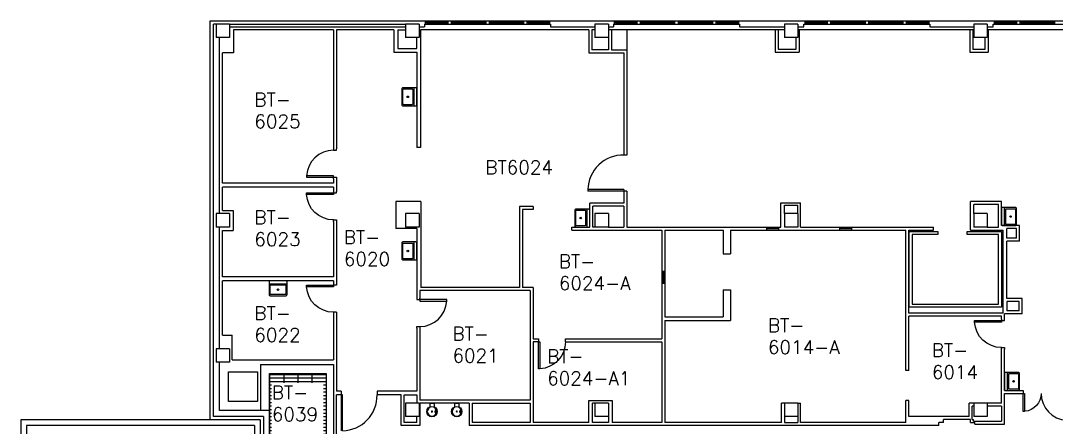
# Model space of a CAD drawing. Extents: x 3661 to 6372, y 18137 to 19582.
# Drawn here: x 3661 to 5042, y 19040 to 19582 of the extents above; entities that cross this region are included whole.
import ezdxf

# ---------------------------------------------------------------- set-up
doc = ezdxf.new("R2010")
doc.units = 0
doc.header["$MEASUREMENT"] = 0
doc.layers.get('0').update_dxf_attribs({"linetype": 'CONTINUOUS'})
for name, color, linetype in [('ARDOOR', 7, 'CONTINUOUS'), ('ARROOMNO', 4, 'CONTINUOUS'), ('ARWALL', 7, 'CONTINUOUS'), ('ARWINDOW', 7, 'CONTINUOUS'), ('COL', 14, 'CONTINUOUS'), ('EQUIP', 30, 'CONTINUOUS'), ('EXWALL', 8, 'CONTINUOUS'), ('EXWINDOW', 8, 'CONTINUOUS'), ('MPFIXTURE', 3, 'CONTINUOUS')]:
    doc.layers.add(name, color=color, linetype=linetype)
doc.styles.add('ROMANS', font='romans.shx', dxfattribs={"height": 18})

# ---------------------------------------------------------------- blocks, each defined once
blk = doc.blocks.new('COL2')
for p, q in [((-0.5, -0.5), (-0.5, 0.5)), ((-0.5, 0.5), (0.5, 0.5)), ((0.5, -0.5), (0.5, 0.5)), ((-0.5, -0.5), (0.5, -0.5))]:
    blk.add_line(p, q)
blk = doc.blocks.new('DRNKFTN')
at = {"layer": 'MPFIXTURE', "linetype": 'CONTINUOUS'}
for p, q in [((4988.9, 18769.7), (4994.3, 18769.7)), ((4988.9, 18765), (4988.9, 18769.7)), ((4994.3, 18769.7), (4994.3, 18764.8)), ((4995.5, 18757.4), (4995.6, 18759.4)), ((4995.5, 18757.4), (4995.6, 18759.4)), ((4995.5, 18757.4), (4995.6, 18759.4)), ((4995.5, 18757.4), (4995.7, 18759.2)), ((4995.6, 18757.6), (4995.5, 18757.4)), ((4995.6, 18757.6), (4995.5, 18757.4))]:
    blk.add_line(p, q, dxfattribs=at)
blk.add_circle((4991.4, 18758.4), 7, dxfattribs=at)
for centre, radius, start, end in [((4991.4, 18758.4), 6.21, 0, 180), ((4991.4, 18758.4), 6.21, 180, 0), ((4991.4, 18758.4), 0.724, 0, 180), ((4991.4, 18758.4), 0.724, 180, 0), ((4992.1, 18758.4), 0, 359.999997222109, 0), ((4996.1, 18758.3), 1.16, 236.6932, 113.3808), ((4996.1, 18758.3), 0.913, 236.6932, 113.3808), ((4996.1, 18758.3), 0.913, 236.6932, 113.3808), ((4996.1, 18758.4), 0.161, 0, 180), ((4996.1, 18758.4), 0.161, 180, 0), ((4996.3, 18758.4), 0, 359.999997222109, 0), ((4997.6, 18758.4), 0, 359.999997222109, 0)]:
    blk.add_arc(centre, radius, start, end, dxfattribs=at)
blk = doc.blocks.new('A$C3684203B')
at = {"layer": 'ARWALL'}
blk.add_blockref('DRNKFTN', (-4984.4, -18751.4), dxfattribs=at)
blk = doc.blocks.new('A$C6FD160A3')
at = {"layer": 'MPFIXTURE'}
for points in [[(0, 18.5), (0, 1.5, 0.414214), (1.5, 0), (22.5, 0, 0.414214), (24, 1.5), (24, 18.5, 0.414214), (22.5, 20), (1.5, 20, 0.414214)], [(22.5, 13.5), (22.5, 2.5, -0.414214), (21.5, 1.5), (2.5, 1.5, -0.414214), (1.5, 2.5), (1.5, 13.5, -0.414214), (2.5, 14.5), (21.5, 14.5, -0.414214)]]:
    blk.add_lwpolyline(points, format="xyb", close=True, dxfattribs=at)
blk.add_lwpolyline([(0, 16), (24, 16)], dxfattribs=at)
for radius in [1, 0.5]:
    blk.add_circle((12, 8), radius, dxfattribs=at)
blk = doc.blocks.new('A$C446F4232')
at = {"rotation": 270}
blk.add_blockref('A$C6FD160A3', (0, 24), dxfattribs=at)
blk = doc.blocks.new('A$C299E7CB0')
blk.add_blockref('A$C446F4232', (0, 0))
blk = doc.blocks.new('A$C252D4D87')
at = {"rotation": 180}
blk.add_blockref('A$C299E7CB0', (20, 24), dxfattribs=at)

msp = doc.modelspace()

# ---------------------------------------------------------------- hatches: boundary and pattern name
at = {"layer": 'EXWALL'}
h = msp.add_hatch(dxfattribs=at)
h.set_pattern_fill('GRATE', color=256, scale=150, style=0)
h.paths.add_polyline_path([(4068.5, 19112.2), (3993, 19112.2), (3993, 18931.3), (4030, 18931.3), (4030, 18923.3), (4068.5, 18923.3)])
h.paths.add_polyline_path([(3995.9, 19015.7), (3995.9, 19099.8), (4065.3, 19099.8), (4065.3, 19015.7)], flags=16)

# ---------------------------------------------------------------- linework, layer by layer
at = {"layer": 'ARDOOR'}
for p, q in [((4465.5, 19357.2), (4417.5, 19357.2)), ((4417.5, 19357.2), (4417.5, 19355.2)), ((4465.5, 19355.2), (4417.5, 19355.2)), ((4465.5, 19357.2), (4465.5, 19355.2)), ((4088.5, 19083.7), (4088.5, 19035.7)), ((4090.5, 19083.7), (4088.5, 19083.7)), ((4090.5, 19035.7), (4090.5, 19083.7))]:
    msp.add_line(p, q, dxfattribs=at)
for points in [[(4078.5, 19411.5), (4078.5, 19409.5), (4082.5, 19409.5), (4082.5, 19411.5)], [(4078.5, 19371.5), (4078.5, 19373.5), (4082.5, 19373.5), (4082.5, 19371.5)], [(4078.5, 19354.7), (4078.5, 19352.7), (4082.5, 19352.7), (4082.5, 19354.7)], [(4078.5, 19314.7), (4078.5, 19316.7), (4082.5, 19316.7), (4082.5, 19314.7)], [(4189.5, 19212.6), (4189.5, 19210.6), (4193.5, 19210.6), (4193.5, 19212.6)], [(4969, 19184.6), (4969, 19182.6), (4973, 19182.6), (4973, 19184.6)], [(4189.5, 19172.6), (4189.5, 19174.6), (4193.5, 19174.6), (4193.5, 19172.6)], [(4969, 19144.6), (4969, 19146.6), (4973, 19146.6), (4973, 19144.6)]]:
    msp.add_lwpolyline(points, dxfattribs=at)
at = {"layer": 'ARDOOR', "flags": 128}
for points in [[(4078.5, 19409.5, 0.39805), (4042.5, 19375.5), (4042.5, 19373.5), (4078.5, 19373.5), (4078.5, 19375.5), (4042.5, 19375.5)], [(4078.5, 19316.7, -0.39805), (4042.5, 19350.7), (4042.5, 19352.7), (4078.5, 19352.7), (4078.5, 19350.7), (4042.5, 19350.7)], [(4078.5, 19193.7, -0.39805), (4042.5, 19227.7), (4042.5, 19229.7), (4078.5, 19229.7), (4078.5, 19227.7), (4042.5, 19227.7)], [(4193.5, 19174.6, 0.39805), (4229.4, 19208.6), (4229.5, 19210.6), (4193.5, 19210.6), (4193.5, 19208.6), (4229.4, 19208.6)], [(4969, 19146.6, -0.39805), (4933, 19180.6), (4933, 19182.6), (4969, 19182.6), (4969, 19180.6), (4933, 19180.6)], [(4387.5, 19154.2, -0.39805), (4353.5, 19118.3), (4351.5, 19118.2), (4351.5, 19154.2), (4353.5, 19154.2), (4353.5, 19118.3)], [(5021.8, 19085.6, -0.390066), (4999.8, 19061.7), (4999.8, 19061.6), (4997.8, 19061.6), (4997.8, 19085.6), (4999.8, 19085.6), (4999.8, 19061.6)], [(5021.8, 19085.6, 0.39805), (5055.8, 19049.6), (5057.8, 19049.6), (5057.8, 19085.6), (5055.8, 19085.6), (5055.8, 19049.6)]]:
    msp.add_lwpolyline(points, format="xyb", dxfattribs=at)
at = {"layer": 'ARDOOR'}
for centre, start, end in [((4464.5, 19356.2), 88.7811, 178.7811), ((4089.5, 19082.7), 271.2189, 1.2189)]:
    msp.add_arc(centre, 47, start, end, dxfattribs=at)
at = {"layer": 'ARWALL'}
for p, q in [((4078.5, 19570.2), (3945, 19570.2)), ((3945, 19570.2), (3945, 19539.6)), ((4078.5, 19570.2), (4078.5, 19411.5)), ((4159, 19570.2), (4082.5, 19570.2)), ((4082.5, 19570.2), (4082.5, 19411.5)), ((4159, 19570.2), (4159, 19540.2)), ((4164, 19570.2), (4174.5, 19570.2)), ((4164, 19570.2), (4164, 19545.2)), ((4419, 19570.2), (4194.5, 19570.2)), ((4194.5, 19570.2), (4194.5, 19413.2)), ((4419, 19570.2), (4419, 19539.3)), ((4423, 19570.2), (4423, 19543.3)), ((4427, 19570.2), (4423, 19570.2)), ((4679.5, 19570.2), (4445, 19570.2)), ((4449, 19570.2), (4449, 19543.3)), ((4469.5, 19570.2), (4469.5, 19543.3)), ((4667.2, 19570.2), (4667.2, 19540.2)), ((4671.2, 19570.2), (4671.2, 19544.2)), ((4932, 19570.2), (4697.5, 19570.2)), ((4699.1, 19570.2), (4699.1, 19540.2)), ((4926.7, 19570.2), (4926.7, 19540.2)), ((4930.7, 19570.2), (4930.7, 19544.2)), ((5083.5, 19570.2), (4950, 19570.2)), ((4951, 19570.2), (4951, 19540.2)), ((4189.5, 19545.2), (4189.5, 19559.7)), ((4445, 19559.7), (4445, 19543.3)), ((4695.1, 19544.2), (4695.1, 19559.7)), ((4947, 19544.2), (4947, 19559.7)), ((3945, 19539.6), (3930.5, 19539.6)), ((3930.5, 19365.5), (3930.5, 19539.6)), ((4159, 19540.2), (4189.5, 19540.2)), ((4164, 19545.2), (4189.5, 19545.2)), ((4189.5, 19540.2), (4189.5, 19413.2)), ((4419, 19539.3), (4465.5, 19539.3)), ((4445, 19543.3), (4423, 19543.3)), ((4449, 19543.3), (4469.5, 19543.3)), ((4465.5, 19539.3), (4465.5, 19403.2)), ((4469.5, 19543.3), (4469.5, 19403.2)), ((4667.2, 19540.2), (4699.1, 19540.2)), ((4671.2, 19544.2), (4695.1, 19544.2)), ((4926.7, 19540.2), (4951, 19540.2)), ((4930.7, 19544.2), (4947, 19544.2)), ((4194.5, 19413.2), (4189.5, 19413.2)), ((4469.5, 19403.2), (4465.5, 19403.2)), ((4078.5, 19371.5), (4078.5, 19365.5)), ((4082.5, 19371.5), (4082.5, 19354.7)), ((4078.5, 19365.5), (3930.5, 19365.5)), ((4078.5, 19360.5), (3930.5, 19360.5)), ((3930.5, 19329.5), (3930.5, 19360.5)), ((4078.5, 19360.5), (4078.5, 19354.7)), ((4469.5, 19355.2), (4465.5, 19355.2)), ((4465.5, 19355.2), (4465.5, 19339.2)), ((4469.5, 19355.2), (4469.5, 19307.2)), ((4194.7, 19341.2), (4161.7, 19341.2)), ((4161.7, 19341.2), (4161.7, 19305.2)), ((4194.7, 19341.2), (4194.7, 19226.6)), ((4969, 19341.2), (4927.7, 19341.2)), ((4927.7, 19303.2), (4927.7, 19341.2)), ((4969, 19309.2), (4969, 19341.2)), ((3930.5, 19329.5), (3944.5, 19329.5)), ((3944.5, 19329.5), (3944.5, 19302.5)), ((4344.5, 19334.6), (4326.5, 19334.6)), ((4326.5, 19334.6), (4326.5, 19226.6)), ((4344.5, 19330.6), (4330.5, 19330.6)), ((4330.5, 19330.6), (4330.5, 19226.6)), ((4344.5, 19334.6), (4344.5, 19330.6)), ((4465.5, 19339.2), (4420, 19339.2)), ((4420, 19307.2), (4420, 19339.2)), ((4465.5, 19335.2), (4424, 19335.2)), ((4424, 19307.2), (4424, 19335.2)), ((4465.5, 19335.2), (4465.5, 19307.2)), ((4674.6, 19339.7), (4700.8, 19339.7)), ((4674.6, 19307.2), (4674.6, 19339.7)), ((4679.5, 19336.2), (4697.5, 19336.2)), ((4679.5, 19325.2), (4679.5, 19336.2)), ((4697.5, 19325.2), (4697.5, 19336.2)), ((4700.8, 19307.2), (4700.8, 19339.7)), ((4965, 19337.2), (4932, 19337.2)), ((4932, 19325.2), (4932, 19337.2)), ((4965, 19307.2), (4965, 19337.2)), ((4078.5, 19314.7), (4078.5, 19240.7)), ((4082.5, 19314.7), (4082.5, 19229.7)), ((3930.5, 19302.5), (3944.5, 19302.5)), ((3930.5, 19240.7), (3930.5, 19302.5)), ((4189.5, 19305.2), (4161.7, 19305.2)), ((4189.5, 19305.2), (4189.5, 19212.6)), ((4396, 19303.2), (4396, 19307.2)), ((4396, 19307.2), (4420, 19307.2)), ((4396, 19303.2), (4516, 19303.2)), ((4427, 19307.2), (4424, 19307.2)), ((4445, 19307.2), (4465.5, 19307.2)), ((4469.5, 19307.2), (4674.6, 19307.2)), ((4516, 19303.2), (4516, 19158.2)), ((4520, 19303.2), (4598, 19303.2)), ((4520, 19303.2), (4520, 19187.7)), ((4598, 19303.2), (4598, 19271.5)), ((4607.8, 19303.2), (4841.5, 19303.2)), ((4607.8, 19303.2), (4607.8, 19271.5)), ((4700.8, 19307.2), (4878.5, 19307.2)), ((4841.5, 19116.2), (4841.5, 19303.2)), ((4845.5, 19303.2), (4878.5, 19303.2)), ((4845.5, 19192.6), (4845.5, 19303.2)), ((4878.5, 19303.2), (4878.5, 19307.2)), ((4927.7, 19303.2), (4971, 19303.2)), ((4950, 19307.2), (4965, 19307.2)), ((4993, 19309.2), (4969, 19309.2)), ((4971, 19192.6), (4971, 19303.2)), ((4989, 19305.2), (4976, 19305.2)), ((4976, 19292.5), (4976, 19305.2)), ((4989, 19292.5), (4989, 19305.2)), ((4993, 19288.5), (4993, 19309.2)), ((4989, 19292.5), (4976, 19292.5)), ((4976, 19212.1), (4976, 19288.5)), ((4993, 19288.5), (4976, 19288.5)), ((4598, 19271.5), (4607.8, 19271.5)), ((4078.5, 19240.7), (3930.5, 19240.7)), ((4078.5, 19235.7), (3930.5, 19235.7)), ((3930.5, 19163), (3930.5, 19235.7)), ((4078.5, 19235.7), (4078.5, 19229.7)), ((4082.5, 19229.7), (4078.5, 19229.7)), ((4340.5, 19222.6), (4193.5, 19222.6)), ((4193.5, 19222.6), (4193.5, 19212.6)), ((4326.5, 19226.6), (4194.7, 19226.6)), ((4344.5, 19226.6), (4330.5, 19226.6)), ((4340.5, 19222.6), (4340.5, 19076.6)), ((4344.5, 19226.6), (4344.5, 19158.2)), ((4598, 19223.5), (4598, 19187.7)), ((4598, 19223.5), (4607.8, 19223.5)), ((4607.8, 19223.5), (4607.8, 19182.7)), ((4996.5, 19212.1), (4976, 19212.1)), ((4992.5, 19208.1), (4976, 19208.1)), ((4976, 19208.1), (4976, 19195.6)), ((4992.5, 19195.6), (4992.5, 19208.1)), ((4996.5, 19191.6), (4996.5, 19212.1)), ((4078.5, 19193.7), (4078.5, 19130.2)), ((4082.5, 19193.7), (4078.5, 19193.7)), ((4082.5, 19193.7), (4082.5, 19088.7)), ((4971, 19192.6), (4845.5, 19192.6)), ((4973, 19184.6), (4973, 19191.6)), ((4996.5, 19191.6), (4973, 19191.6)), ((4992.5, 19195.6), (4976, 19195.6)), ((4520, 19187.7), (4598, 19187.7)), ((4520, 19182.7), (4607.8, 19182.7)), ((4520, 19182.7), (4520, 19046.6)), ((4969, 19188.6), (4845.5, 19188.6)), ((4845.5, 19116.2), (4845.5, 19188.6)), ((4969, 19184.6), (4969, 19188.6)), ((3930.5, 19163), (3943.5, 19163)), ((3943.5, 19130.2), (3943.5, 19163)), ((4189.5, 19172.6), (4189.5, 19088.7)), ((4193.5, 19172.6), (4193.5, 19076.6)), ((4344.5, 19158.2), (4351.5, 19158.2)), ((4344.5, 19154.2), (4344.5, 19046.6)), ((4351.5, 19154.2), (4344.5, 19154.2)), ((4351.5, 19158.2), (4351.5, 19154.2)), ((4387.5, 19158.2), (4516, 19158.2)), ((4387.5, 19154.2), (4387.5, 19158.2)), ((4387.5, 19154.2), (4516, 19154.2)), ((4516, 19154.2), (4516, 19046.6)), ((4969, 19072.7), (4969, 19144.6)), ((4973, 19089.6), (4973, 19144.6)), ((3943.5, 19130.2), (4078.5, 19130.2)), ((4845.5, 19116.2), (4841.5, 19116.2)), ((4088.5, 19088.7), (4082.5, 19088.7)), ((4088.5, 19083.7), (4082.5, 19083.7)), ((4082.5, 18916.3), (4082.5, 19083.7)), ((4088.5, 19088.7), (4088.5, 19083.7)), ((4189.5, 19088.7), (4136.5, 19088.7)), ((4136.5, 19088.7), (4136.5, 19083.7)), ((4168.5, 19083.7), (4136.5, 19083.7)), ((4168.5, 19042.6), (4168.5, 19083.7)), ((4172.5, 19083.7), (4189.5, 19083.7)), ((4172.5, 19046.6), (4172.5, 19083.7)), ((4189.5, 19083.7), (4189.5, 19072.7)), ((4973, 19089.6), (4997.8, 19089.6)), ((4973, 19085.6), (4997.8, 19085.6)), ((4973, 19044.6), (4973, 19085.6)), ((4997.8, 19089.6), (4997.8, 19085.6)), ((4340.5, 19076.6), (4193.5, 19076.6)), ((4259.5, 19072.6), (4193.5, 19072.6)), ((4193.5, 19072.6), (4193.5, 19042.6)), ((4259.5, 19072.6), (4259.5, 19042.6)), ((4263.5, 19072.6), (4340.5, 19072.6)), ((4263.5, 19072.6), (4263.5, 19046.6)), ((4340.5, 19072.6), (4340.5, 19046.6)), ((4418.8, 19076.3), (4449.8, 19076.3)), ((4418.8, 19046.6), (4418.8, 19076.3)), ((4427, 19072.7), (4423.7, 19072.7)), ((4423.7, 19046.6), (4423.7, 19072.7)), ((4449.8, 19076.3), (4449.8, 19046.6)), ((4679.5, 19072.7), (4675.5, 19072.7)), ((4675.5, 19046.6), (4675.5, 19072.7)), ((4697.5, 19072.7), (4701.2, 19072.7)), ((4701.2, 19046.6), (4701.2, 19072.7)), ((4845.5, 19076.2), (4841.5, 19076.2)), ((4841.5, 19046.6), (4841.5, 19076.2)), ((4845.5, 19054.6), (4845.5, 19076.2)), ((4932, 19072.7), (4926, 19072.7)), ((4926, 19054.6), (4926, 19072.7)), ((4932, 19068.7), (4930, 19068.7)), ((4930, 19050.6), (4930, 19068.7)), ((4969, 19072.7), (4950, 19072.7)), ((4969, 19068.7), (4950, 19068.7)), ((4969, 19068.7), (4969, 19048.6)), ((4189.5, 19046.6), (4189.5, 19054.7)), ((4445, 19054.7), (4445, 19046.6)), ((4679.5, 19054.7), (4679.5, 19046.6)), ((4697.5, 19054.7), (4697.5, 19046.6)), ((4926, 19054.6), (4845.5, 19054.6)), ((4193.5, 19042.6), (4168.5, 19042.6)), ((4189.5, 19046.6), (4172.5, 19046.6)), ((4885.5, 19042.6), (4259.5, 19042.6)), ((4340.5, 19046.6), (4263.5, 19046.6)), ((4418.8, 19046.6), (4344.5, 19046.6)), ((4445, 19046.6), (4423.7, 19046.6)), ((4516, 19046.6), (4449.8, 19046.6)), ((4675.5, 19046.6), (4520, 19046.6)), ((4679.5, 19046.6), (4697.5, 19046.6)), ((4841.5, 19046.6), (4701.2, 19046.6)), ((4885.5, 19042.6), (4885.5, 19046.6)), ((4891.5, 19046.6), (4885.5, 19046.6)), ((4927.5, 19050.6), (4891.5, 19050.6)), ((4891.5, 19046.6), (4891.5, 19050.6)), ((4927.5, 19046.6), (4927.5, 19050.6)), ((4927.5, 19046.6), (4933.5, 19046.6)), ((4930, 19050.6), (4931.5, 19050.6)), ((4931.5, 19048.6), (4931.5, 19050.6)), ((4931.5, 19048.6), (4969, 19048.6)), ((4933.5, 19044.6), (4933.5, 19046.6)), ((4933.5, 19044.6), (4973, 19044.6))]:
    msp.add_line(p, q, dxfattribs=at)
at = {"layer": 'ARWINDOW'}
for p, q in [((4656.3, 19303.2), (4656.3, 19307.2)), ((4656.3, 19305.2), (4672.3, 19305.2)), ((4672.3, 19303.2), (4672.3, 19307.2)), ((4753.6, 19303.2), (4753.6, 19307.2)), ((4753.6, 19305.2), (4769.6, 19305.2)), ((4769.6, 19303.2), (4769.6, 19307.2)), ((4520, 19248.2), (4516, 19248.2)), ((4517.5, 19247.2), (4517.5, 19248.2)), ((4517.5, 19247.2), (4517.5, 19233.2)), ((4518.5, 19247.2), (4517.5, 19247.2)), ((4518.5, 19247.2), (4518.5, 19248.2)), ((4518.5, 19247.2), (4518.5, 19233.2)), ((4520, 19232.2), (4516, 19232.2)), ((4517.5, 19232.2), (4517.5, 19233.2)), ((4518.5, 19233.2), (4517.5, 19233.2)), ((4518.5, 19232.2), (4518.5, 19233.2))]:
    msp.add_line(p, q, dxfattribs=at)
at = {"layer": 'EQUIP'}
msp.add_lwpolyline([(4923, 19301.2), (4969, 19301.2), (4969, 19200.6), (4846, 19200.6), (4846, 19301.2), (4884, 19301.2), (4884, 19297.2), (4850, 19297.2), (4850, 19204.6), (4965, 19204.6), (4965, 19297.2), (4923, 19297.2)], close=True, dxfattribs=at)
at = {"layer": 'EXWALL'}
for p, q in [((3914, 19582.2), (6119.5, 19582.2)), ((3914, 19050.2), (3914, 19582.2)), ((3918.5, 19054.7), (3918.5, 19577.7)), ((3922, 19577.7), (3918.5, 19577.7)), ((3940, 19577.7), (4174.5, 19577.7)), ((4199.8, 19577.7), (4367.8, 19577.7)), ((4199.8, 19577.7), (4199.8, 19574.2)), ((4367.8, 19577.7), (4367.8, 19574.2)), ((4451.7, 19577.7), (4619.7, 19577.7)), ((4451.7, 19577.7), (4451.7, 19574.2)), ((4619.7, 19577.7), (4619.7, 19574.2)), ((4705.5, 19577.7), (4873.5, 19577.7)), ((4705.5, 19574.2), (4705.5, 19577.7)), ((4873.5, 19577.7), (4873.5, 19574.2)), ((4958, 19577.7), (5075.5, 19577.7)), ((4958, 19574.2), (4958, 19577.7)), ((3940, 19574.2), (4174.5, 19574.2)), ((4192.5, 19574.2), (4199.8, 19574.2)), ((4367.8, 19574.2), (4427, 19574.2)), ((4445, 19574.2), (4451.7, 19574.2)), ((4619.7, 19574.2), (4679.5, 19574.2)), ((4697.5, 19574.2), (4705.5, 19574.2)), ((4873.5, 19574.2), (4932, 19574.2)), ((4950, 19574.2), (4958, 19574.2)), ((3926.5, 19325.2), (3926.5, 19559.7)), ((3926.5, 19145), (3926.5, 19307.2)), ((3926.5, 19062.7), (3926.5, 19127)), ((3981, 19124.2), (4078.5, 19124.2)), ((3981, 19124.2), (3981, 19096.2)), ((4078.5, 19124.2), (4078.5, 18918.3)), ((3938.5, 19074.7), (3938.5, 19114.2)), ((3938.5, 19114.2), (3977, 19114.2)), ((3977, 19114.2), (3977, 19074.7)), ((3993, 19112.2), (4068.5, 19112.2)), ((3993, 19112.2), (3993, 19062.7)), ((4068.5, 19112.2), (4068.5, 18923.3)), ((3981, 19096.2), (3981, 19062.7)), ((3977, 19074.7), (3938.5, 19074.7)), ((3985, 19054.7), (3918.5, 19054.7)), ((3993, 19062.7), (3926.5, 19062.7)), ((3985, 19054.7), (3985, 18666.2)), ((3993, 19062.7), (3993, 18678.2)), ((3914, 19050.2), (3661.5, 19050.2)), ((3661.5, 19050.2), (3661.5, 18902.2)), ((3669, 19042.7), (3669, 18904.2)), ((3973, 19042.7), (3669, 19042.7)), ((3980.5, 19050.2), (3914, 19050.2)), ((3973, 19042.7), (3973, 18669.2)), ((3980.5, 19050.2), (3980.5, 18661.7))]:
    msp.add_line(p, q, dxfattribs=at)
msp.add_lwpolyline([(3993, 19112.2), (4068.5, 19112.2), (4068.5, 18923.3), (4030, 18923.3), (4030, 18931.3), (3993, 18931.3), (3993, 19112.2)], dxfattribs=at)
at = {"layer": 'EXWINDOW'}
for p, q in [((4201.3, 19577.7), (4201.3, 19582.2)), ((4201.3, 19577.7), (4201.3, 19582.2)), ((4202.3, 19580.5), (4201.3, 19580.5)), ((4202.3, 19579.5), (4201.3, 19579.5)), ((4202.3, 19579.5), (4202.3, 19580.5)), ((4202.3, 19580.5), (4229.8, 19580.5)), ((4202.3, 19579.5), (4229.8, 19579.5)), ((4229.8, 19580.5), (4229.8, 19579.5)), ((4229.8, 19580.5), (4230.8, 19580.5)), ((4229.8, 19579.5), (4230.8, 19579.5)), ((4230.8, 19582.2), (4230.8, 19577.7)), ((4235.8, 19577.7), (4235.8, 19582.2)), ((4236.8, 19580.5), (4235.8, 19580.5)), ((4236.8, 19579.5), (4235.8, 19579.5)), ((4236.8, 19580.5), (4280.3, 19580.5)), ((4236.8, 19579.5), (4236.8, 19580.5)), ((4236.8, 19579.5), (4280.3, 19579.5)), ((4280.3, 19580.5), (4280.3, 19579.5)), ((4280.3, 19580.5), (4281.3, 19580.5)), ((4280.3, 19579.5), (4281.3, 19579.5)), ((4281.3, 19582.2), (4281.3, 19577.7)), ((4286.3, 19577.7), (4286.3, 19582.2)), ((4287.3, 19580.5), (4286.3, 19580.5)), ((4287.3, 19579.5), (4286.3, 19579.5)), ((4287.3, 19580.5), (4330.8, 19580.5)), ((4287.3, 19579.5), (4287.3, 19580.5)), ((4287.3, 19579.5), (4330.8, 19579.5)), ((4330.8, 19580.5), (4331.8, 19580.5)), ((4330.8, 19580.5), (4330.8, 19579.5)), ((4330.8, 19579.5), (4331.8, 19579.5)), ((4331.8, 19582.2), (4331.8, 19577.7)), ((4336.8, 19577.7), (4336.8, 19582.2)), ((4337.8, 19580.5), (4336.8, 19580.5)), ((4337.8, 19579.5), (4336.8, 19579.5)), ((4337.8, 19579.5), (4337.8, 19580.5)), ((4337.8, 19580.5), (4365.3, 19580.5)), ((4337.8, 19579.5), (4365.3, 19579.5)), ((4365.3, 19580.5), (4366.3, 19580.5)), ((4365.3, 19580.5), (4365.3, 19579.5)), ((4365.3, 19579.5), (4366.3, 19579.5)), ((4366.3, 19582.2), (4366.3, 19577.7)), ((4453.2, 19577.7), (4453.2, 19582.2)), ((4453.2, 19577.7), (4453.2, 19582.2)), ((4454.2, 19580.5), (4453.2, 19580.5)), ((4454.2, 19579.5), (4453.2, 19579.5)), ((4454.2, 19580.5), (4481.7, 19580.5)), ((4454.2, 19579.5), (4454.2, 19580.5)), ((4454.2, 19579.5), (4481.7, 19579.5)), ((4481.7, 19580.5), (4482.7, 19580.5)), ((4481.7, 19580.5), (4481.7, 19579.5)), ((4481.7, 19579.5), (4482.7, 19579.5)), ((4482.7, 19582.2), (4482.7, 19577.7)), ((4487.7, 19577.7), (4487.7, 19582.2)), ((4488.7, 19580.5), (4487.7, 19580.5)), ((4488.7, 19579.5), (4487.7, 19579.5)), ((4488.7, 19579.5), (4488.7, 19580.5)), ((4488.7, 19580.5), (4532.2, 19580.5)), ((4488.7, 19579.5), (4532.2, 19579.5)), ((4532.2, 19580.5), (4533.2, 19580.5)), ((4532.2, 19580.5), (4532.2, 19579.5)), ((4532.2, 19579.5), (4533.2, 19579.5)), ((4533.2, 19582.2), (4533.2, 19577.7)), ((4538.2, 19577.7), (4538.2, 19582.2)), ((4539.2, 19580.5), (4538.2, 19580.5)), ((4539.2, 19579.5), (4538.2, 19579.5)), ((4539.2, 19580.5), (4582.7, 19580.5)), ((4539.2, 19579.5), (4539.2, 19580.5)), ((4539.2, 19579.5), (4582.7, 19579.5)), ((4582.7, 19580.5), (4582.7, 19579.5)), ((4582.7, 19580.5), (4583.7, 19580.5)), ((4582.7, 19579.5), (4583.7, 19579.5)), ((4583.7, 19582.2), (4583.7, 19577.7)), ((4588.7, 19577.7), (4588.7, 19582.2)), ((4589.7, 19580.5), (4588.7, 19580.5)), ((4589.7, 19579.5), (4588.7, 19579.5)), ((4589.7, 19579.5), (4589.7, 19580.5)), ((4589.7, 19580.5), (4617.2, 19580.5)), ((4589.7, 19579.5), (4617.2, 19579.5)), ((4617.2, 19580.5), (4617.2, 19579.5)), ((4617.2, 19580.5), (4618.2, 19580.5)), ((4617.2, 19579.5), (4618.2, 19579.5)), ((4618.2, 19582.2), (4618.2, 19577.7)), ((4707, 19577.7), (4707, 19582.2)), ((4707, 19577.7), (4707, 19582.2)), ((4708, 19580.5), (4707, 19580.5)), ((4708, 19579.5), (4707, 19579.5)), ((4708, 19579.5), (4708, 19580.5)), ((4708, 19580.5), (4735.5, 19580.5)), ((4708, 19579.5), (4735.5, 19579.5)), ((4735.5, 19580.5), (4735.5, 19579.5)), ((4735.5, 19580.5), (4736.5, 19580.5)), ((4735.5, 19579.5), (4736.5, 19579.5)), ((4736.5, 19582.2), (4736.5, 19577.7)), ((4741.5, 19577.7), (4741.5, 19582.2)), ((4742.5, 19580.5), (4741.5, 19580.5)), ((4742.5, 19579.5), (4741.5, 19579.5)), ((4742.5, 19580.5), (4786, 19580.5)), ((4742.5, 19579.5), (4742.5, 19580.5)), ((4742.5, 19579.5), (4786, 19579.5)), ((4786, 19580.5), (4786, 19579.5)), ((4786, 19580.5), (4787, 19580.5)), ((4786, 19579.5), (4787, 19579.5)), ((4787, 19582.2), (4787, 19577.7)), ((4792, 19577.7), (4792, 19582.2)), ((4793, 19580.5), (4792, 19580.5)), ((4793, 19579.5), (4792, 19579.5)), ((4793, 19579.5), (4793, 19580.5)), ((4793, 19580.5), (4836.5, 19580.5)), ((4793, 19579.5), (4836.5, 19579.5)), ((4836.5, 19580.5), (4837.5, 19580.5)), ((4836.5, 19580.5), (4836.5, 19579.5)), ((4836.5, 19579.5), (4837.5, 19579.5)), ((4837.5, 19582.2), (4837.5, 19577.7)), ((4842.5, 19577.7), (4842.5, 19582.2)), ((4843.5, 19580.5), (4842.5, 19580.5)), ((4843.5, 19579.5), (4842.5, 19579.5)), ((4843.5, 19580.5), (4871, 19580.5)), ((4843.5, 19579.5), (4843.5, 19580.5)), ((4843.5, 19579.5), (4871, 19579.5)), ((4871, 19580.5), (4872, 19580.5)), ((4871, 19580.5), (4871, 19579.5)), ((4871, 19579.5), (4872, 19579.5)), ((4872, 19582.2), (4872, 19577.7)), ((4959.5, 19577.7), (4959.5, 19582.2)), ((4960.5, 19580.5), (4959.5, 19580.5)), ((4960.5, 19579.5), (4959.5, 19579.5)), ((4960.5, 19579.5), (4960.5, 19580.5)), ((4960.5, 19580.5), (4988, 19580.5)), ((4960.5, 19579.5), (4988, 19579.5)), ((4988, 19580.5), (4988, 19579.5)), ((4988, 19580.5), (4989, 19580.5)), ((4988, 19579.5), (4989, 19579.5)), ((4989, 19582.2), (4989, 19577.7)), ((4994, 19577.7), (4994, 19582.2)), ((4995, 19580.5), (4994, 19580.5)), ((4995, 19579.5), (4994, 19579.5)), ((4995, 19580.5), (5038.5, 19580.5)), ((4995, 19579.5), (4995, 19580.5)), ((4995, 19579.5), (5038.5, 19579.5)), ((5038.5, 19580.5), (5038.5, 19579.5)), ((5038.5, 19580.5), (5039.5, 19580.5)), ((5038.5, 19579.5), (5039.5, 19579.5)), ((5039.5, 19582.2), (5039.5, 19577.7))]:
    msp.add_line(p, q, dxfattribs=at)

# ---------------------------------------------------------------- block references
for name, p, rotation in [('A$C6FD160A3', (4169.5, 19492.8), 270), ('A$C299E7CB0', (4989, 19333.2), 180)]:
    msp.add_blockref(name, p, dxfattribs=dict(rotation=rotation))
for name, p in [('A$C446F4232', (4400, 19307.2)), ('A$C446F4232', (4169.5, 19263.4)), ('A$C6FD160A3', (3992.5, 19215.7)), ('A$C252D4D87', (4973, 19089.6)), ('A$C3684203B', (4202.7, 19054.3)), ('A$C3684203B', (4235.7, 19054.3))]:
    msp.add_blockref(name, p)
at = {"layer": 'COL', "xscale": 18, "yscale": 18, "zscale": 18, "rotation": 180}
for p in [(3931, 19568.7), (4183.5, 19568.7), (4436, 19568.7), (4688.5, 19568.7), (4941, 19568.7), (3931, 19316.2), (4183.5, 19316.2), (4436, 19316.2), (4688.5, 19316.2), (4941, 19316.2), (3931, 19136), (4183.5, 19063.7), (4436, 19063.7), (4688.5, 19063.7), (4941, 19063.7)]:
    msp.add_blockref('COL2', p, dxfattribs=at)

# ---------------------------------------------------------------- texts
at = {"layer": 'ARROOMNO', "style": 'ROMANS'}
for s, p in [('BT-', (3972.9, 19468.1)), ('6025', (3972.9, 19439)), ('BT6024', (4280.8, 19377.8)), ('BT-', (3972.9, 19311.2)), ('6023', (3972.9, 19282)), ('BT-', (4092.2, 19284.7)), ('6020', (4092.2, 19255.6)), ('BT-', (4378.8, 19252.5)), ('6024-A', (4378.8, 19223.4)), ('BT-', (3972.9, 19183.5)), ('BT-', (4657.5, 19167.3)), ('6022', (3972.9, 19154.4)), ('BT-', (4237, 19156.1)), ('6014-A', (4657.5, 19138.2)), ('BT-', (4876, 19134.1)), ('6021', (4237, 19126.9)), ('BT-', (4363.2, 19125.9)), ('6014', (4876, 19104.9)), ('6024-A1', (4363.2, 19096.7)), ('BT-', (3996.2, 19077.7)), ('6039', (3996.2, 19048.6))]:
    msp.add_text(s, height=18, dxfattribs=at).set_placement(p)

doc.saveas('drawing.dxf')
